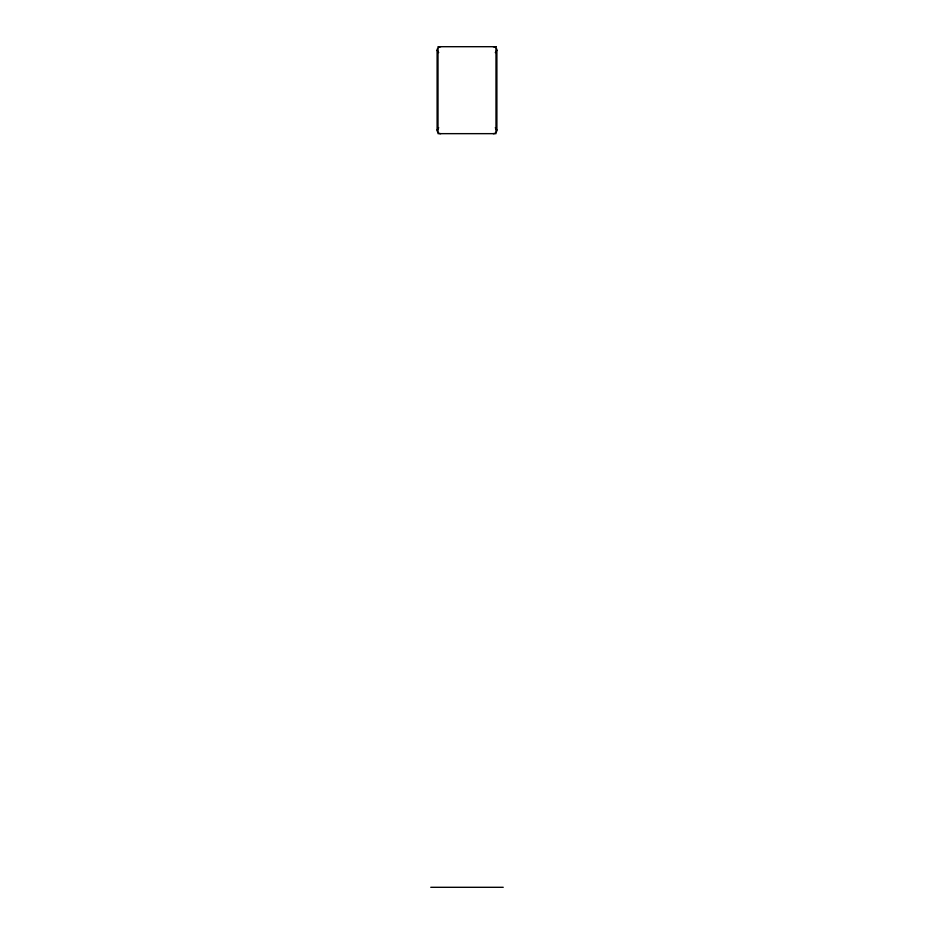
<?xml version="1.0" encoding="UTF-8"?>
<svg xmlns="http://www.w3.org/2000/svg" width="934" height="934" viewBox="0 0 934 934"><rect width="100%" height="100%" fill="white"/><g stroke="black" fill="none" stroke-linecap="round" stroke-linejoin="round"><path stroke-width="1.4" d="M437.591 131.846A3.619 3.619 0 0 1 437.112 130.036L438.723 127.736M495.277 52.619L496.888 50.319A3.619 3.619 0 0 0 496.409 48.51M430.772 887.3L503.228 887.3M495.277 127.736L496.888 130.036A3.619 3.619 0 0 1 496.409 131.846M437.591 48.51A3.619 3.619 0 0 0 437.112 50.319L438.723 52.619M496.888 50.319L496.888 130.036M437.112 50.319L437.112 130.036M495.078 133.177A3.619 3.619 0 0 1 493.269 133.655M440.731 133.655A3.619 3.619 0 0 1 438.922 133.177M493.269 46.7A3.619 3.619 0 0 1 495.078 47.19M438.922 47.19A3.619 3.619 0 0 1 440.731 46.7M495.989 46.7L438.011 46.7L438.011 133.655L495.989 133.655L495.989 46.7"/></g></svg>
